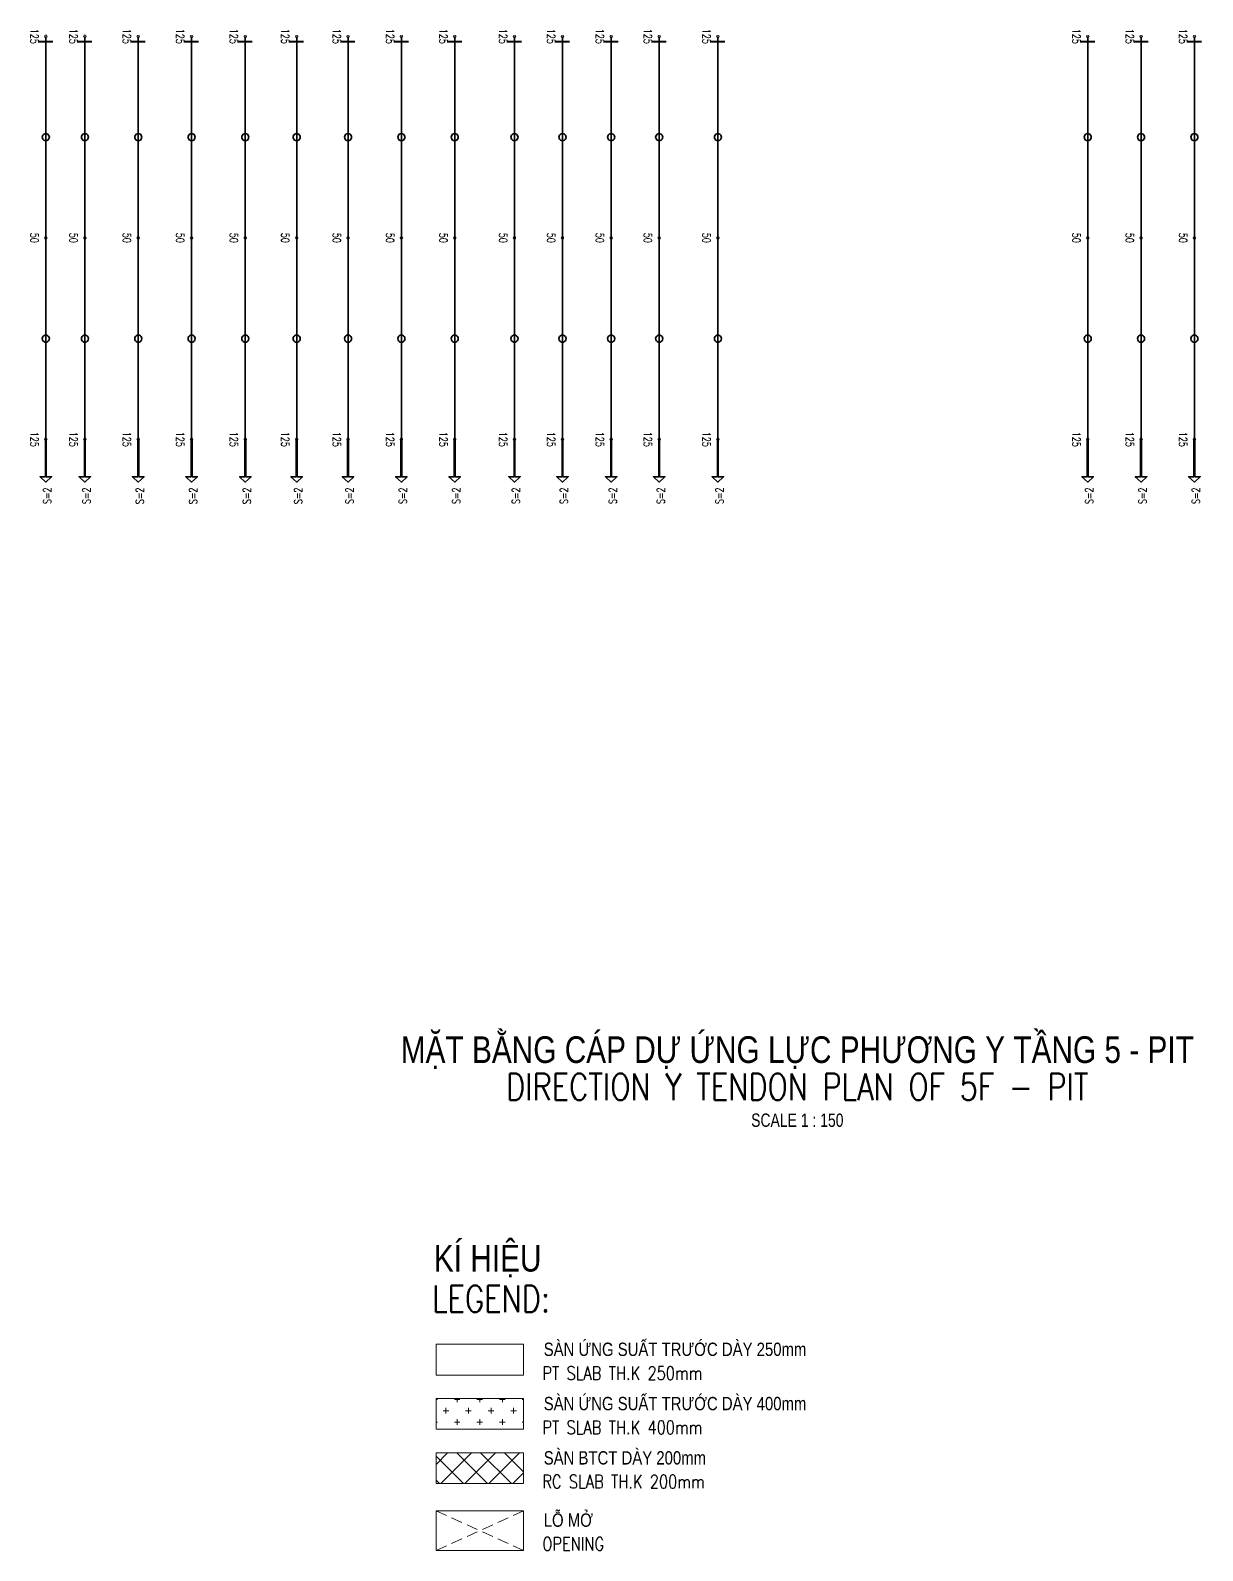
# Model space of a CAD drawing. Header units: millimetres. Extents: x 118516 to 587762, y -24154 to 43200.
# Drawn here: x 520268 to 553230, y -22973 to 19769 of the extents above; entities that cross this region are included whole.
import ezdxf
from ezdxf.enums import TextEntityAlignment as Align

# ---------------------------------------------------------------- set-up
doc = ezdxf.new("R2010")
doc.units = ezdxf.units.MM
doc.linetypes.add('DASHED2', pattern=[9.525, 6.35, -3.175])
doc.layers.add('Current_plane_Column', color=7, linetype='Continuous', true_color=0x4b00ff)
for name, color, linetype, lineweight in [('NDC_S-ANNO', 7, 'Continuous', 20), ('NDC_S-TENDON', 6, 'Continuous', 35), ('NDC_S_ANNO', 7, 'Continuous', 20), ('NDC_S_ENG TEXT', 2, 'Continuous', 20), ('NDC_S_ENG TITLE', 3, 'Continuous', 20), ('NDC_S_HATCH MATERIAL', 8, 'Continuous', 13), ('NDC_S_OPENING', 9, 'DASHED2', 13), ('NDC_S_SLAB', 2, 'Continuous', 20), ('NDC_S_TEXT SYMBOL', 7, 'Continuous', 20), ('NDC_S_VN TEXT', 7, 'Continuous', 20), ('NDC_S_VN TITLE', 6, 'Continuous', 35)]:
    doc.layers.add(name, color=color, linetype=linetype, lineweight=lineweight)
doc.styles.add('$0$NDC_EN TXT', font='romans.shx', dxfattribs={"width": 0.8})
doc.styles.add('NDC_ANNO', font='', dxfattribs={"width": 0.8})
doc.styles.add('NDC_EN TXT', font='romans.shx', dxfattribs={"width": 0.8})
doc.styles.add('NDC_VIE TXT', font='arial.ttf', dxfattribs={"width": 0.8})
doc.styles.get('NDC_ANNO').set_extended_font_data('Dotum')

# ---------------------------------------------------------------- blocks, each defined once
blk = doc.blocks.new('Drawing name_symbol')
at = {"layer": 'NDC_S_ENG TITLE', "style": 'NDC_EN TXT', "width": 0.8}
blk.add_attdef('SECTDET1', text='', height=5, dxfattribs=at).set_placement((0, 1.01), align=Align.CENTER)
at = {"layer": 'NDC_S_TEXT SYMBOL', "lineweight": 25, "style": 'NDC_ANNO', "width": 0.8}
blk.add_attdef('SSCALE', text='', height=2.5, dxfattribs=at).set_placement((0, -4), align=Align.CENTER)
at = {"layer": 'NDC_S_VN TITLE', "style": 'NDC_VIE TXT', "width": 0.8}
blk.add_attdef('SECTDET2', text='', height=5, dxfattribs=at).set_placement((0, 7.97), align=Align.CENTER)
blk = doc.blocks.new('TDY')
at = {"layer": 'NDC_S-TENDON', "linetype": 'Continuous'}
for points, elevation in [([(12150, 9950, 60, 60, 0), (11750, 9950, 60, 60, 0)], 57), ([(13250, 9950, 60, 60, 0), (12850, 9950, 60, 60, 0)], 2875), ([(14750, 9950, 60, 60, 0), (14350, 9950, 60, 60, 0)], 2875), ([(16250, 9950, 60, 60, 0), (15850, 9950, 60, 60, 0)], 2935), ([(17760, 9950, 60, 60, 0), (17360, 9950, 60, 60, 0)], 2875), ([(19205, 9950, 60, 60, 0), (18805, 9950, 60, 60, 0)], 2875), ([(20650, 9950, 60, 60, 0), (20250, 9950, 60, 60, 0)], 2875), ([(22150, 9950, 60, 60, 0), (21750, 9950, 60, 60, 0)], 2922), ([(23650, 9950, 60, 60, 0), (23250, 9950, 60, 60, 0)], 2934), ([(25330, 9950, 60, 60, 0), (24930, 9950, 60, 60, 0)], 2875), ([(26680, 9950, 60, 60, 0), (26280, 9950, 60, 60, 0)], 2875), ([(28050, 9950, 60, 60, 0), (27650, 9950, 60, 60, 0)], 2875), ([(29400, 9950, 60, 60, 0), (29000, 9950, 60, 60, 0)], 2875), ([(31050, 9950, 60, 60, 0), (30650, 9950, 60, 60, 0)], 2875), ([(41450, 9950, 60, 60, 0), (41050, 9950, 60, 60, 0)], 2875), ([(42950, 9950, 60, 60, 0), (42550, 9950, 60, 60, 0)], 2922), ([(44450, 9950, 60, 60, 0), (44050, 9950, 60, 60, 0)], 2934)]:
    blk.add_lwpolyline(points, format="xyseb", dxfattribs=dict(at, elevation=elevation))
for points, elevation in [([(11990, 10100, 20, 20, 0), (11970, 10135, 20, 20, 0), (11930, 10135, 20, 20, 0), (11910, 10100, 20, 20, 0), (11930, 10065, 20, 20, 0), (11970, 10065, 20, 20, 0)], 57), ([(11990, 10100, 20, 20, 0), (11970, 10135, 20, 20, 0), (11930, 10135, 20, 20, 0), (11910, 10100, 20, 20, 0), (11930, 10065, 20, 20, 0), (11970, 10065, 20, 20, 0)], 57), ([(13090, 10100, 20, 20, 0), (13070, 10135, 20, 20, 0), (13030, 10135, 20, 20, 0), (13010, 10100, 20, 20, 0), (13030, 10065, 20, 20, 0), (13070, 10065, 20, 20, 0)], 2875), ([(13090, 10100, 20, 20, 0), (13070, 10135, 20, 20, 0), (13030, 10135, 20, 20, 0), (13010, 10100, 20, 20, 0), (13030, 10065, 20, 20, 0), (13070, 10065, 20, 20, 0)], 2875), ([(14590, 10100, 20, 20, 0), (14570, 10134, 20, 20, 0), (14530, 10134, 20, 20, 0), (14510, 10100, 20, 20, 0), (14530, 10065, 20, 20, 0), (14570, 10065, 20, 20, 0)], 2875), ([(14590, 10100, 20, 20, 0), (14570, 10134, 20, 20, 0), (14530, 10134, 20, 20, 0), (14510, 10100, 20, 20, 0), (14530, 10065, 20, 20, 0), (14570, 10065, 20, 20, 0)], 2875), ([(16090, 10100, 20, 20, 0), (16070, 10134, 20, 20, 0), (16030, 10134, 20, 20, 0), (16010, 10100, 20, 20, 0), (16030, 10065, 20, 20, 0), (16070, 10065, 20, 20, 0)], 2935), ([(16090, 10100, 20, 20, 0), (16070, 10134, 20, 20, 0), (16030, 10134, 20, 20, 0), (16010, 10100, 20, 20, 0), (16030, 10065, 20, 20, 0), (16070, 10065, 20, 20, 0)], 2935), ([(17600, 10100, 20, 20, 0), (17580, 10134, 20, 20, 0), (17540, 10134, 20, 20, 0), (17520, 10100, 20, 20, 0), (17540, 10065, 20, 20, 0), (17580, 10065, 20, 20, 0)], 2875), ([(17600, 10100, 20, 20, 0), (17580, 10134, 20, 20, 0), (17540, 10134, 20, 20, 0), (17520, 10100, 20, 20, 0), (17540, 10065, 20, 20, 0), (17580, 10065, 20, 20, 0)], 2875), ([(19045, 10100, 20, 20, 0), (19025, 10134, 20, 20, 0), (18985, 10134, 20, 20, 0), (18965, 10100, 20, 20, 0), (18985, 10065, 20, 20, 0), (19025, 10065, 20, 20, 0)], 2875), ([(19045, 10100, 20, 20, 0), (19025, 10134, 20, 20, 0), (18985, 10134, 20, 20, 0), (18965, 10100, 20, 20, 0), (18985, 10065, 20, 20, 0), (19025, 10065, 20, 20, 0)], 2875), ([(20490, 10100, 20, 20, 0), (20470, 10134, 20, 20, 0), (20430, 10134, 20, 20, 0), (20410, 10100, 20, 20, 0), (20430, 10065, 20, 20, 0), (20470, 10065, 20, 20, 0)], 2875), ([(20490, 10100, 20, 20, 0), (20470, 10134, 20, 20, 0), (20430, 10134, 20, 20, 0), (20410, 10100, 20, 20, 0), (20430, 10065, 20, 20, 0), (20470, 10065, 20, 20, 0)], 2875), ([(21990, 10100, 20, 20, 0), (21970, 10134, 20, 20, 0), (21930, 10134, 20, 20, 0), (21910, 10100, 20, 20, 0), (21930, 10065, 20, 20, 0), (21970, 10065, 20, 20, 0)], 2922), ([(21990, 10100, 20, 20, 0), (21970, 10134, 20, 20, 0), (21930, 10134, 20, 20, 0), (21910, 10100, 20, 20, 0), (21930, 10065, 20, 20, 0), (21970, 10065, 20, 20, 0)], 2922), ([(23490, 10100, 20, 20, 0), (23470, 10134, 20, 20, 0), (23430, 10134, 20, 20, 0), (23410, 10100, 20, 20, 0), (23430, 10065, 20, 20, 0), (23470, 10065, 20, 20, 0)], 2934), ([(23490, 10100, 20, 20, 0), (23470, 10134, 20, 20, 0), (23430, 10134, 20, 20, 0), (23410, 10100, 20, 20, 0), (23430, 10065, 20, 20, 0), (23470, 10065, 20, 20, 0)], 2934), ([(25170, 10100, 20, 20, 0), (25150, 10134, 20, 20, 0), (25110, 10134, 20, 20, 0), (25090, 10100, 20, 20, 0), (25110, 10065, 20, 20, 0), (25150, 10065, 20, 20, 0)], 2875), ([(25170, 10100, 20, 20, 0), (25150, 10134, 20, 20, 0), (25110, 10134, 20, 20, 0), (25090, 10100, 20, 20, 0), (25110, 10065, 20, 20, 0), (25150, 10065, 20, 20, 0)], 2875), ([(26520, 10100, 20, 20, 0), (26500, 10134, 20, 20, 0), (26460, 10134, 20, 20, 0), (26440, 10100, 20, 20, 0), (26460, 10065, 20, 20, 0), (26500, 10065, 20, 20, 0)], 2875), ([(26520, 10100, 20, 20, 0), (26500, 10134, 20, 20, 0), (26460, 10134, 20, 20, 0), (26440, 10100, 20, 20, 0), (26460, 10065, 20, 20, 0), (26500, 10065, 20, 20, 0)], 2875), ([(27890, 10100, 20, 20, 0), (27870, 10134, 20, 20, 0), (27830, 10134, 20, 20, 0), (27810, 10100, 20, 20, 0), (27830, 10065, 20, 20, 0), (27870, 10065, 20, 20, 0)], 2875), ([(27890, 10100, 20, 20, 0), (27870, 10134, 20, 20, 0), (27830, 10134, 20, 20, 0), (27810, 10100, 20, 20, 0), (27830, 10065, 20, 20, 0), (27870, 10065, 20, 20, 0)], 2875), ([(29240, 10100, 20, 20, 0), (29220, 10134, 20, 20, 0), (29180, 10134, 20, 20, 0), (29160, 10100, 20, 20, 0), (29180, 10065, 20, 20, 0), (29220, 10065, 20, 20, 0)], 2875), ([(29240, 10100, 20, 20, 0), (29220, 10134, 20, 20, 0), (29180, 10134, 20, 20, 0), (29160, 10100, 20, 20, 0), (29180, 10065, 20, 20, 0), (29220, 10065, 20, 20, 0)], 2875), ([(30890, 10100, 20, 20, 0), (30870, 10134, 20, 20, 0), (30830, 10134, 20, 20, 0), (30810, 10100, 20, 20, 0), (30830, 10065, 20, 20, 0), (30870, 10065, 20, 20, 0)], 2875), ([(30890, 10100, 20, 20, 0), (30870, 10134, 20, 20, 0), (30830, 10134, 20, 20, 0), (30810, 10100, 20, 20, 0), (30830, 10065, 20, 20, 0), (30870, 10065, 20, 20, 0)], 2875), ([(41290, 10100, 20, 20, 0), (41270, 10134, 20, 20, 0), (41230, 10134, 20, 20, 0), (41210, 10100, 20, 20, 0), (41230, 10065, 20, 20, 0), (41270, 10065, 20, 20, 0)], 2875), ([(41290, 10100, 20, 20, 0), (41270, 10134, 20, 20, 0), (41230, 10134, 20, 20, 0), (41210, 10100, 20, 20, 0), (41230, 10065, 20, 20, 0), (41270, 10065, 20, 20, 0)], 2875), ([(42790, 10100, 20, 20, 0), (42770, 10134, 20, 20, 0), (42730, 10134, 20, 20, 0), (42710, 10100, 20, 20, 0), (42730, 10065, 20, 20, 0), (42770, 10065, 20, 20, 0)], 2922), ([(42790, 10100, 20, 20, 0), (42770, 10134, 20, 20, 0), (42730, 10134, 20, 20, 0), (42710, 10100, 20, 20, 0), (42730, 10065, 20, 20, 0), (42770, 10065, 20, 20, 0)], 2922), ([(44290, 10100, 20, 20, 0), (44270, 10134, 20, 20, 0), (44230, 10134, 20, 20, 0), (44210, 10100, 20, 20, 0), (44230, 10065, 20, 20, 0), (44270, 10065, 20, 20, 0)], 2934), ([(44290, 10100, 20, 20, 0), (44270, 10134, 20, 20, 0), (44230, 10134, 20, 20, 0), (44210, 10100, 20, 20, 0), (44230, 10065, 20, 20, 0), (44270, 10065, 20, 20, 0)], 2934), ([(11990, 4435, 20, 20, 0), (11970, 4470, 20, 20, 0), (11930, 4470, 20, 20, 0), (11910, 4435, 20, 20, 0), (11930, 4400, 20, 20, 0), (11970, 4400, 20, 20, 0)], -18), ([(11990, 4435, 20, 20, 0), (11970, 4470, 20, 20, 0), (11930, 4470, 20, 20, 0), (11910, 4435, 20, 20, 0), (11930, 4400, 20, 20, 0), (11970, 4400, 20, 20, 0)], -18), ([(13090, 4435, 20, 20, 0), (13070, 4470, 20, 20, 0), (13030, 4470, 20, 20, 0), (13010, 4435, 20, 20, 0), (13030, 4400, 20, 20, 0), (13070, 4400, 20, 20, 0)], 2800), ([(13090, 4435, 20, 20, 0), (13070, 4470, 20, 20, 0), (13030, 4470, 20, 20, 0), (13010, 4435, 20, 20, 0), (13030, 4400, 20, 20, 0), (13070, 4400, 20, 20, 0)], 2800), ([(14590, 4435, 20, 20, 0), (14570, 4469, 20, 20, 0), (14530, 4469, 20, 20, 0), (14510, 4435, 20, 20, 0), (14530, 4400, 20, 20, 0), (14570, 4400, 20, 20, 0)], 2800), ([(14590, 4435, 20, 20, 0), (14570, 4469, 20, 20, 0), (14530, 4469, 20, 20, 0), (14510, 4435, 20, 20, 0), (14530, 4400, 20, 20, 0), (14570, 4400, 20, 20, 0)], 2800), ([(16090, 4435, 20, 20, 0), (16070, 4469, 20, 20, 0), (16030, 4469, 20, 20, 0), (16010, 4435, 20, 20, 0), (16030, 4400, 20, 20, 0), (16070, 4400, 20, 20, 0)], 2860), ([(16090, 4435, 20, 20, 0), (16070, 4469, 20, 20, 0), (16030, 4469, 20, 20, 0), (16010, 4435, 20, 20, 0), (16030, 4400, 20, 20, 0), (16070, 4400, 20, 20, 0)], 2860), ([(17600, 4435, 20, 20, 0), (17580, 4469, 20, 20, 0), (17540, 4469, 20, 20, 0), (17520, 4435, 20, 20, 0), (17540, 4400, 20, 20, 0), (17580, 4400, 20, 20, 0)], 2800), ([(17600, 4435, 20, 20, 0), (17580, 4469, 20, 20, 0), (17540, 4469, 20, 20, 0), (17520, 4435, 20, 20, 0), (17540, 4400, 20, 20, 0), (17580, 4400, 20, 20, 0)], 2800), ([(19045, 4435, 20, 20, 0), (19025, 4469, 20, 20, 0), (18985, 4469, 20, 20, 0), (18965, 4435, 20, 20, 0), (18985, 4400, 20, 20, 0), (19025, 4400, 20, 20, 0)], 2800), ([(19045, 4435, 20, 20, 0), (19025, 4469, 20, 20, 0), (18985, 4469, 20, 20, 0), (18965, 4435, 20, 20, 0), (18985, 4400, 20, 20, 0), (19025, 4400, 20, 20, 0)], 2800), ([(20490, 4435, 20, 20, 0), (20470, 4469, 20, 20, 0), (20430, 4469, 20, 20, 0), (20410, 4435, 20, 20, 0), (20430, 4400, 20, 20, 0), (20470, 4400, 20, 20, 0)], 2800), ([(20490, 4435, 20, 20, 0), (20470, 4469, 20, 20, 0), (20430, 4469, 20, 20, 0), (20410, 4435, 20, 20, 0), (20430, 4400, 20, 20, 0), (20470, 4400, 20, 20, 0)], 2800), ([(21990, 4435, 20, 20, 0), (21970, 4469, 20, 20, 0), (21930, 4469, 20, 20, 0), (21910, 4435, 20, 20, 0), (21930, 4400, 20, 20, 0), (21970, 4400, 20, 20, 0)], 2847), ([(21990, 4435, 20, 20, 0), (21970, 4469, 20, 20, 0), (21930, 4469, 20, 20, 0), (21910, 4435, 20, 20, 0), (21930, 4400, 20, 20, 0), (21970, 4400, 20, 20, 0)], 2847), ([(23490, 4435, 20, 20, 0), (23470, 4469, 20, 20, 0), (23430, 4469, 20, 20, 0), (23410, 4435, 20, 20, 0), (23430, 4400, 20, 20, 0), (23470, 4400, 20, 20, 0)], 2859), ([(23490, 4435, 20, 20, 0), (23470, 4469, 20, 20, 0), (23430, 4469, 20, 20, 0), (23410, 4435, 20, 20, 0), (23430, 4400, 20, 20, 0), (23470, 4400, 20, 20, 0)], 2859), ([(25170, 4435, 20, 20, 0), (25150, 4469, 20, 20, 0), (25110, 4469, 20, 20, 0), (25090, 4435, 20, 20, 0), (25110, 4400, 20, 20, 0), (25150, 4400, 20, 20, 0)], 2800), ([(25170, 4435, 20, 20, 0), (25150, 4469, 20, 20, 0), (25110, 4469, 20, 20, 0), (25090, 4435, 20, 20, 0), (25110, 4400, 20, 20, 0), (25150, 4400, 20, 20, 0)], 2800), ([(26520, 4435, 20, 20, 0), (26500, 4469, 20, 20, 0), (26460, 4469, 20, 20, 0), (26440, 4435, 20, 20, 0), (26460, 4400, 20, 20, 0), (26500, 4400, 20, 20, 0)], 2800), ([(26520, 4435, 20, 20, 0), (26500, 4469, 20, 20, 0), (26460, 4469, 20, 20, 0), (26440, 4435, 20, 20, 0), (26460, 4400, 20, 20, 0), (26500, 4400, 20, 20, 0)], 2800), ([(27890, 4435, 20, 20, 0), (27870, 4469, 20, 20, 0), (27830, 4469, 20, 20, 0), (27810, 4435, 20, 20, 0), (27830, 4400, 20, 20, 0), (27870, 4400, 20, 20, 0)], 2800), ([(27890, 4435, 20, 20, 0), (27870, 4469, 20, 20, 0), (27830, 4469, 20, 20, 0), (27810, 4435, 20, 20, 0), (27830, 4400, 20, 20, 0), (27870, 4400, 20, 20, 0)], 2800), ([(29240, 4435, 20, 20, 0), (29220, 4469, 20, 20, 0), (29180, 4469, 20, 20, 0), (29160, 4435, 20, 20, 0), (29180, 4400, 20, 20, 0), (29220, 4400, 20, 20, 0)], 2800), ([(29240, 4435, 20, 20, 0), (29220, 4469, 20, 20, 0), (29180, 4469, 20, 20, 0), (29160, 4435, 20, 20, 0), (29180, 4400, 20, 20, 0), (29220, 4400, 20, 20, 0)], 2800), ([(30890, 4435, 20, 20, 0), (30870, 4469, 20, 20, 0), (30830, 4469, 20, 20, 0), (30810, 4435, 20, 20, 0), (30830, 4400, 20, 20, 0), (30870, 4400, 20, 20, 0)], 2800), ([(30890, 4435, 20, 20, 0), (30870, 4469, 20, 20, 0), (30830, 4469, 20, 20, 0), (30810, 4435, 20, 20, 0), (30830, 4400, 20, 20, 0), (30870, 4400, 20, 20, 0)], 2800), ([(41290, 4435, 20, 20, 0), (41270, 4469, 20, 20, 0), (41230, 4469, 20, 20, 0), (41210, 4435, 20, 20, 0), (41230, 4400, 20, 20, 0), (41270, 4400, 20, 20, 0)], 2800), ([(41290, 4435, 20, 20, 0), (41270, 4469, 20, 20, 0), (41230, 4469, 20, 20, 0), (41210, 4435, 20, 20, 0), (41230, 4400, 20, 20, 0), (41270, 4400, 20, 20, 0)], 2800), ([(42790, 4435, 20, 20, 0), (42770, 4469, 20, 20, 0), (42730, 4469, 20, 20, 0), (42710, 4435, 20, 20, 0), (42730, 4400, 20, 20, 0), (42770, 4400, 20, 20, 0)], 2847), ([(42790, 4435, 20, 20, 0), (42770, 4469, 20, 20, 0), (42730, 4469, 20, 20, 0), (42710, 4435, 20, 20, 0), (42730, 4400, 20, 20, 0), (42770, 4400, 20, 20, 0)], 2847), ([(44290, 4435, 20, 20, 0), (44270, 4469, 20, 20, 0), (44230, 4469, 20, 20, 0), (44210, 4435, 20, 20, 0), (44230, 4400, 20, 20, 0), (44270, 4400, 20, 20, 0)], 2859), ([(44290, 4435, 20, 20, 0), (44270, 4469, 20, 20, 0), (44230, 4469, 20, 20, 0), (44210, 4435, 20, 20, 0), (44230, 4400, 20, 20, 0), (44270, 4400, 20, 20, 0)], 2859), ([(11990, -1230, 20, 20, 0), (11970, -1195, 20, 20, 0), (11930, -1195, 20, 20, 0), (11910, -1230, 20, 20, 0), (11930, -1265, 20, 20, 0), (11970, -1265, 20, 20, 0)], 57), ([(11990, -1230, 20, 20, 0), (11970, -1195, 20, 20, 0), (11930, -1195, 20, 20, 0), (11910, -1230, 20, 20, 0), (11930, -1265, 20, 20, 0), (11970, -1265, 20, 20, 0)], 57), ([(13090, -1230, 20, 20, 0), (13070, -1195, 20, 20, 0), (13030, -1195, 20, 20, 0), (13010, -1230, 20, 20, 0), (13030, -1265, 20, 20, 0), (13070, -1265, 20, 20, 0)], 2875), ([(13090, -1230, 20, 20, 0), (13070, -1195, 20, 20, 0), (13030, -1195, 20, 20, 0), (13010, -1230, 20, 20, 0), (13030, -1265, 20, 20, 0), (13070, -1265, 20, 20, 0)], 2875), ([(14590, -1230, 20, 20, 0), (14570, -1196, 20, 20, 0), (14530, -1196, 20, 20, 0), (14510, -1230, 20, 20, 0), (14530, -1265, 20, 20, 0), (14570, -1265, 20, 20, 0)], 2875), ([(14590, -1230, 20, 20, 0), (14570, -1196, 20, 20, 0), (14530, -1196, 20, 20, 0), (14510, -1230, 20, 20, 0), (14530, -1265, 20, 20, 0), (14570, -1265, 20, 20, 0)], 2875), ([(16090, -1230, 20, 20, 0), (16070, -1196, 20, 20, 0), (16030, -1196, 20, 20, 0), (16010, -1230, 20, 20, 0), (16030, -1265, 20, 20, 0), (16070, -1265, 20, 20, 0)], 2935), ([(16090, -1230, 20, 20, 0), (16070, -1196, 20, 20, 0), (16030, -1196, 20, 20, 0), (16010, -1230, 20, 20, 0), (16030, -1265, 20, 20, 0), (16070, -1265, 20, 20, 0)], 2935), ([(17600, -1230, 20, 20, 0), (17580, -1196, 20, 20, 0), (17540, -1196, 20, 20, 0), (17520, -1230, 20, 20, 0), (17540, -1265, 20, 20, 0), (17580, -1265, 20, 20, 0)], 2875), ([(17600, -1230, 20, 20, 0), (17580, -1196, 20, 20, 0), (17540, -1196, 20, 20, 0), (17520, -1230, 20, 20, 0), (17540, -1265, 20, 20, 0), (17580, -1265, 20, 20, 0)], 2875), ([(19045, -1230, 20, 20, 0), (19025, -1196, 20, 20, 0), (18985, -1196, 20, 20, 0), (18965, -1230, 20, 20, 0), (18985, -1265, 20, 20, 0), (19025, -1265, 20, 20, 0)], 2875), ([(19045, -1230, 20, 20, 0), (19025, -1196, 20, 20, 0), (18985, -1196, 20, 20, 0), (18965, -1230, 20, 20, 0), (18985, -1265, 20, 20, 0), (19025, -1265, 20, 20, 0)], 2875), ([(20490, -1230, 20, 20, 0), (20470, -1195, 20, 20, 0), (20430, -1195, 20, 20, 0), (20410, -1230, 20, 20, 0), (20430, -1265, 20, 20, 0), (20470, -1265, 20, 20, 0)], 2875), ([(20490, -1230, 20, 20, 0), (20470, -1195, 20, 20, 0), (20430, -1195, 20, 20, 0), (20410, -1230, 20, 20, 0), (20430, -1265, 20, 20, 0), (20470, -1265, 20, 20, 0)], 2875), ([(21990, -1230, 20, 20, 0), (21970, -1195, 20, 20, 0), (21930, -1195, 20, 20, 0), (21910, -1230, 20, 20, 0), (21930, -1265, 20, 20, 0), (21970, -1265, 20, 20, 0)], 2922), ([(21990, -1230, 20, 20, 0), (21970, -1195, 20, 20, 0), (21930, -1195, 20, 20, 0), (21910, -1230, 20, 20, 0), (21930, -1265, 20, 20, 0), (21970, -1265, 20, 20, 0)], 2922), ([(23490, -1230, 20, 20, 0), (23470, -1195, 20, 20, 0), (23430, -1195, 20, 20, 0), (23410, -1230, 20, 20, 0), (23430, -1265, 20, 20, 0), (23470, -1265, 20, 20, 0)], 2934), ([(23490, -1230, 20, 20, 0), (23470, -1195, 20, 20, 0), (23430, -1195, 20, 20, 0), (23410, -1230, 20, 20, 0), (23430, -1265, 20, 20, 0), (23470, -1265, 20, 20, 0)], 2934), ([(25170, -1230, 20, 20, 0), (25150, -1195, 20, 20, 0), (25110, -1195, 20, 20, 0), (25090, -1230, 20, 20, 0), (25110, -1265, 20, 20, 0), (25150, -1265, 20, 20, 0)], 2875), ([(25170, -1230, 20, 20, 0), (25150, -1195, 20, 20, 0), (25110, -1195, 20, 20, 0), (25090, -1230, 20, 20, 0), (25110, -1265, 20, 20, 0), (25150, -1265, 20, 20, 0)], 2875), ([(26520, -1230, 20, 20, 0), (26500, -1195, 20, 20, 0), (26460, -1195, 20, 20, 0), (26440, -1230, 20, 20, 0), (26460, -1265, 20, 20, 0), (26500, -1265, 20, 20, 0)], 2875), ([(26520, -1230, 20, 20, 0), (26500, -1195, 20, 20, 0), (26460, -1195, 20, 20, 0), (26440, -1230, 20, 20, 0), (26460, -1265, 20, 20, 0), (26500, -1265, 20, 20, 0)], 2875), ([(27890, -1230, 20, 20, 0), (27870, -1195, 20, 20, 0), (27830, -1195, 20, 20, 0), (27810, -1230, 20, 20, 0), (27830, -1265, 20, 20, 0), (27870, -1265, 20, 20, 0)], 2875), ([(27890, -1230, 20, 20, 0), (27870, -1195, 20, 20, 0), (27830, -1195, 20, 20, 0), (27810, -1230, 20, 20, 0), (27830, -1265, 20, 20, 0), (27870, -1265, 20, 20, 0)], 2875), ([(29240, -1230, 20, 20, 0), (29220, -1195, 20, 20, 0), (29180, -1195, 20, 20, 0), (29160, -1230, 20, 20, 0), (29180, -1265, 20, 20, 0), (29220, -1265, 20, 20, 0)], 2875), ([(29240, -1230, 20, 20, 0), (29220, -1195, 20, 20, 0), (29180, -1195, 20, 20, 0), (29160, -1230, 20, 20, 0), (29180, -1265, 20, 20, 0), (29220, -1265, 20, 20, 0)], 2875), ([(30890, -1230, 20, 20, 0), (30870, -1195, 20, 20, 0), (30830, -1195, 20, 20, 0), (30810, -1230, 20, 20, 0), (30830, -1265, 20, 20, 0), (30870, -1265, 20, 20, 0)], 2875), ([(30890, -1230, 20, 20, 0), (30870, -1195, 20, 20, 0), (30830, -1195, 20, 20, 0), (30810, -1230, 20, 20, 0), (30830, -1265, 20, 20, 0), (30870, -1265, 20, 20, 0)], 2875), ([(41290, -1230, 20, 20, 0), (41270, -1195, 20, 20, 0), (41230, -1195, 20, 20, 0), (41210, -1230, 20, 20, 0), (41230, -1265, 20, 20, 0), (41270, -1265, 20, 20, 0)], 2875), ([(41290, -1230, 20, 20, 0), (41270, -1195, 20, 20, 0), (41230, -1195, 20, 20, 0), (41210, -1230, 20, 20, 0), (41230, -1265, 20, 20, 0), (41270, -1265, 20, 20, 0)], 2875), ([(42790, -1230, 20, 20, 0), (42770, -1195, 20, 20, 0), (42730, -1195, 20, 20, 0), (42710, -1230, 20, 20, 0), (42730, -1265, 20, 20, 0), (42770, -1265, 20, 20, 0)], 2922), ([(42790, -1230, 20, 20, 0), (42770, -1195, 20, 20, 0), (42730, -1195, 20, 20, 0), (42710, -1230, 20, 20, 0), (42730, -1265, 20, 20, 0), (42770, -1265, 20, 20, 0)], 2922), ([(44290, -1230, 20, 20, 0), (44270, -1195, 20, 20, 0), (44230, -1195, 20, 20, 0), (44210, -1230, 20, 20, 0), (44230, -1265, 20, 20, 0), (44270, -1265, 20, 20, 0)], 2934), ([(44290, -1230, 20, 20, 0), (44270, -1195, 20, 20, 0), (44230, -1195, 20, 20, 0), (44210, -1230, 20, 20, 0), (44230, -1265, 20, 20, 0), (44270, -1265, 20, 20, 0)], 2934)]:
    blk.add_lwpolyline(points, format="xyseb", close=True, dxfattribs=dict(at, elevation=elevation))
for points, elevation in [([(11950, 7167), (11981, 7172), (12009, 7187), (12031, 7209), (12045, 7237), (12050, 7267), (12045, 7298), (12031, 7326), (12009, 7348), (11981, 7363), (11950, 7367), (11919, 7363), (11891, 7348), (11869, 7326), (11855, 7298), (11850, 7267), (11855, 7237), (11869, 7209), (11891, 7187), (11919, 7172), (11950, 7167)], 14), ([(13050, 7167), (13081, 7172), (13109, 7187), (13131, 7209), (13145, 7237), (13150, 7267), (13145, 7298), (13131, 7326), (13109, 7348), (13081, 7363), (13050, 7367), (13019, 7363), (12991, 7348), (12969, 7326), (12955, 7298), (12950, 7267), (12955, 7237), (12969, 7209), (12991, 7187), (13019, 7172), (13050, 7167)], 2832), ([(14550, 7167), (14581, 7172), (14609, 7186), (14631, 7208), (14645, 7236), (14650, 7267), (14645, 7298), (14631, 7326), (14609, 7348), (14581, 7362), (14550, 7367), (14519, 7362), (14491, 7348), (14469, 7326), (14455, 7298), (14450, 7267), (14455, 7236), (14469, 7208), (14491, 7186), (14519, 7172), (14550, 7167)], 2832), ([(16050, 7167), (16081, 7172), (16109, 7186), (16131, 7208), (16145, 7236), (16150, 7267), (16145, 7298), (16131, 7326), (16109, 7348), (16081, 7362), (16050, 7367), (16019, 7362), (15991, 7348), (15969, 7326), (15955, 7298), (15950, 7267), (15955, 7236), (15969, 7208), (15991, 7186), (16019, 7172), (16050, 7167)], 2892), ([(17560, 7167), (17591, 7172), (17619, 7186), (17641, 7208), (17655, 7236), (17660, 7267), (17655, 7298), (17641, 7326), (17619, 7348), (17591, 7362), (17560, 7367), (17529, 7362), (17501, 7348), (17479, 7326), (17465, 7298), (17460, 7267), (17465, 7236), (17479, 7208), (17501, 7186), (17529, 7172), (17560, 7167)], 2832), ([(19005, 7167), (19036, 7172), (19064, 7186), (19086, 7208), (19100, 7236), (19105, 7267), (19100, 7298), (19086, 7326), (19064, 7348), (19036, 7362), (19005, 7367), (18974, 7362), (18946, 7348), (18924, 7326), (18910, 7298), (18905, 7267), (18910, 7236), (18924, 7208), (18946, 7186), (18974, 7172), (19005, 7167)], 2832), ([(20450, 7167), (20481, 7172), (20509, 7186), (20531, 7208), (20545, 7236), (20550, 7267), (20545, 7298), (20531, 7326), (20509, 7348), (20481, 7362), (20450, 7367), (20419, 7362), (20391, 7348), (20369, 7326), (20355, 7298), (20350, 7267), (20355, 7236), (20369, 7208), (20391, 7186), (20419, 7172), (20450, 7167)], 2832), ([(21950, 7167), (21981, 7172), (22009, 7186), (22031, 7208), (22045, 7236), (22050, 7267), (22045, 7298), (22031, 7326), (22009, 7348), (21981, 7362), (21950, 7367), (21919, 7362), (21891, 7348), (21869, 7326), (21855, 7298), (21850, 7267), (21855, 7236), (21869, 7208), (21891, 7186), (21919, 7172), (21950, 7167)], 2879), ([(23450, 7167), (23481, 7172), (23509, 7186), (23531, 7208), (23545, 7236), (23550, 7267), (23545, 7298), (23531, 7326), (23509, 7348), (23481, 7362), (23450, 7367), (23419, 7362), (23391, 7348), (23369, 7326), (23355, 7298), (23350, 7267), (23355, 7236), (23369, 7208), (23391, 7186), (23419, 7172), (23450, 7167)], 2891), ([(25130, 7167), (25160, 7172), (25188, 7186), (25210, 7208), (25225, 7236), (25230, 7267), (25225, 7298), (25210, 7326), (25188, 7348), (25160, 7362), (25130, 7367), (25099, 7362), (25071, 7348), (25049, 7326), (25034, 7298), (25030, 7267), (25034, 7236), (25049, 7208), (25071, 7186), (25099, 7172), (25130, 7167)], 2832), ([(26480, 7167), (26510, 7172), (26538, 7186), (26560, 7208), (26575, 7236), (26580, 7267), (26575, 7298), (26560, 7326), (26538, 7348), (26510, 7362), (26480, 7367), (26449, 7362), (26421, 7348), (26399, 7326), (26384, 7298), (26380, 7267), (26384, 7236), (26399, 7208), (26421, 7186), (26449, 7172), (26480, 7167)], 2832), ([(27850, 7167), (27881, 7172), (27909, 7186), (27931, 7208), (27945, 7236), (27950, 7267), (27945, 7298), (27931, 7326), (27909, 7348), (27881, 7362), (27850, 7367), (27819, 7362), (27791, 7348), (27769, 7326), (27755, 7298), (27750, 7267), (27755, 7236), (27769, 7208), (27791, 7186), (27819, 7172), (27850, 7167)], 2832), ([(29200, 7167), (29231, 7172), (29259, 7186), (29281, 7208), (29295, 7236), (29300, 7267), (29295, 7298), (29281, 7326), (29259, 7348), (29231, 7362), (29200, 7367), (29169, 7362), (29141, 7348), (29119, 7326), (29105, 7298), (29100, 7267), (29105, 7236), (29119, 7208), (29141, 7186), (29169, 7172), (29200, 7167)], 2832), ([(30850, 7167), (30881, 7172), (30909, 7186), (30931, 7208), (30945, 7236), (30950, 7267), (30945, 7298), (30931, 7326), (30909, 7348), (30881, 7362), (30850, 7367), (30819, 7362), (30791, 7348), (30769, 7326), (30755, 7298), (30750, 7267), (30755, 7236), (30769, 7208), (30791, 7186), (30819, 7172), (30850, 7167)], 2832), ([(41250, 7167), (41281, 7172), (41309, 7186), (41331, 7208), (41345, 7236), (41350, 7267), (41345, 7298), (41331, 7326), (41309, 7348), (41281, 7362), (41250, 7367), (41219, 7362), (41191, 7348), (41169, 7326), (41155, 7298), (41150, 7267), (41155, 7236), (41169, 7208), (41191, 7186), (41219, 7172), (41250, 7167)], 2832), ([(42750, 7167), (42781, 7172), (42809, 7186), (42831, 7208), (42845, 7236), (42850, 7267), (42845, 7298), (42831, 7326), (42809, 7348), (42781, 7362), (42750, 7367), (42719, 7362), (42691, 7348), (42669, 7326), (42655, 7298), (42650, 7267), (42655, 7236), (42669, 7208), (42691, 7186), (42719, 7172), (42750, 7167)], 2879), ([(44250, 7167), (44281, 7172), (44309, 7186), (44331, 7208), (44345, 7236), (44350, 7267), (44345, 7298), (44331, 7326), (44309, 7348), (44281, 7362), (44250, 7367), (44219, 7362), (44191, 7348), (44169, 7326), (44155, 7298), (44150, 7267), (44155, 7236), (44169, 7208), (44191, 7186), (44219, 7172), (44250, 7167)], 2891), ([(11950, 1502), (11981, 1507), (12009, 1522), (12031, 1544), (12045, 1572), (12050, 1602), (12045, 1633), (12031, 1661), (12009, 1683), (11981, 1698), (11950, 1702), (11919, 1698), (11891, 1683), (11869, 1661), (11855, 1633), (11850, 1602), (11855, 1572), (11869, 1544), (11891, 1522), (11919, 1507), (11950, 1502)], 14), ([(13050, 1502), (13081, 1507), (13109, 1522), (13131, 1544), (13145, 1572), (13150, 1602), (13145, 1633), (13131, 1661), (13109, 1683), (13081, 1698), (13050, 1702), (13019, 1698), (12991, 1683), (12969, 1661), (12955, 1633), (12950, 1602), (12955, 1572), (12969, 1544), (12991, 1522), (13019, 1507), (13050, 1502)], 2832), ([(14550, 1502), (14581, 1507), (14609, 1521), (14631, 1543), (14645, 1571), (14650, 1602), (14645, 1633), (14631, 1661), (14609, 1683), (14581, 1697), (14550, 1702), (14519, 1697), (14491, 1683), (14469, 1661), (14455, 1633), (14450, 1602), (14455, 1571), (14469, 1543), (14491, 1521), (14519, 1507), (14550, 1502)], 2832), ([(16050, 1502), (16081, 1507), (16109, 1521), (16131, 1543), (16145, 1571), (16150, 1602), (16145, 1633), (16131, 1661), (16109, 1683), (16081, 1697), (16050, 1702), (16019, 1697), (15991, 1683), (15969, 1661), (15955, 1633), (15950, 1602), (15955, 1571), (15969, 1543), (15991, 1521), (16019, 1507), (16050, 1502)], 2892), ([(17560, 1502), (17591, 1507), (17619, 1521), (17641, 1543), (17655, 1571), (17660, 1602), (17655, 1633), (17641, 1661), (17619, 1683), (17591, 1697), (17560, 1702), (17529, 1697), (17501, 1683), (17479, 1661), (17465, 1633), (17460, 1602), (17465, 1571), (17479, 1543), (17501, 1521), (17529, 1507), (17560, 1502)], 2832), ([(19005, 1502), (19036, 1507), (19064, 1521), (19086, 1543), (19100, 1571), (19105, 1602), (19100, 1633), (19086, 1661), (19064, 1683), (19036, 1697), (19005, 1702), (18974, 1697), (18946, 1683), (18924, 1661), (18910, 1633), (18905, 1602), (18910, 1571), (18924, 1543), (18946, 1521), (18974, 1507), (19005, 1502)], 2832), ([(20450, 1502), (20481, 1507), (20509, 1521), (20531, 1543), (20545, 1571), (20550, 1602), (20545, 1633), (20531, 1661), (20509, 1683), (20481, 1697), (20450, 1702), (20419, 1697), (20391, 1683), (20369, 1661), (20355, 1633), (20350, 1602), (20355, 1571), (20369, 1543), (20391, 1521), (20419, 1507), (20450, 1502)], 2832), ([(21950, 1502), (21981, 1507), (22009, 1521), (22031, 1543), (22045, 1571), (22050, 1602), (22045, 1633), (22031, 1661), (22009, 1683), (21981, 1697), (21950, 1702), (21919, 1697), (21891, 1683), (21869, 1661), (21855, 1633), (21850, 1602), (21855, 1571), (21869, 1543), (21891, 1521), (21919, 1507), (21950, 1502)], 2879), ([(23450, 1502), (23481, 1507), (23509, 1521), (23531, 1543), (23545, 1571), (23550, 1602), (23545, 1633), (23531, 1661), (23509, 1683), (23481, 1697), (23450, 1702), (23419, 1697), (23391, 1683), (23369, 1661), (23355, 1633), (23350, 1602), (23355, 1571), (23369, 1543), (23391, 1521), (23419, 1507), (23450, 1502)], 2891), ([(25130, 1502), (25160, 1507), (25188, 1521), (25210, 1543), (25225, 1571), (25230, 1602), (25225, 1633), (25210, 1661), (25188, 1683), (25160, 1697), (25130, 1702), (25099, 1697), (25071, 1683), (25049, 1661), (25034, 1633), (25030, 1602), (25034, 1571), (25049, 1543), (25071, 1521), (25099, 1507), (25130, 1502)], 2832), ([(26480, 1502), (26510, 1507), (26538, 1521), (26560, 1543), (26575, 1571), (26580, 1602), (26575, 1633), (26560, 1661), (26538, 1683), (26510, 1697), (26480, 1702), (26449, 1697), (26421, 1683), (26399, 1661), (26384, 1633), (26380, 1602), (26384, 1571), (26399, 1543), (26421, 1521), (26449, 1507), (26480, 1502)], 2832), ([(27850, 1502), (27881, 1507), (27909, 1521), (27931, 1543), (27945, 1571), (27950, 1602), (27945, 1633), (27931, 1661), (27909, 1683), (27881, 1697), (27850, 1702), (27819, 1697), (27791, 1683), (27769, 1661), (27755, 1633), (27750, 1602), (27755, 1571), (27769, 1543), (27791, 1521), (27819, 1507), (27850, 1502)], 2832), ([(29200, 1502), (29231, 1507), (29259, 1521), (29281, 1543), (29295, 1571), (29300, 1602), (29295, 1633), (29281, 1661), (29259, 1683), (29231, 1697), (29200, 1702), (29169, 1697), (29141, 1683), (29119, 1661), (29105, 1633), (29100, 1602), (29105, 1571), (29119, 1543), (29141, 1521), (29169, 1507), (29200, 1502)], 2832), ([(30850, 1502), (30881, 1507), (30909, 1521), (30931, 1543), (30945, 1571), (30950, 1602), (30945, 1633), (30931, 1661), (30909, 1683), (30881, 1697), (30850, 1702), (30819, 1697), (30791, 1683), (30769, 1661), (30755, 1633), (30750, 1602), (30755, 1571), (30769, 1543), (30791, 1521), (30819, 1507), (30850, 1502)], 2832), ([(41250, 1502), (41281, 1507), (41309, 1521), (41331, 1543), (41345, 1571), (41350, 1602), (41345, 1633), (41331, 1661), (41309, 1683), (41281, 1697), (41250, 1702), (41219, 1697), (41191, 1683), (41169, 1661), (41155, 1633), (41150, 1602), (41155, 1571), (41169, 1543), (41191, 1521), (41219, 1507), (41250, 1502)], 2832), ([(42750, 1502), (42781, 1507), (42809, 1521), (42831, 1543), (42845, 1571), (42850, 1602), (42845, 1633), (42831, 1661), (42809, 1683), (42781, 1697), (42750, 1702), (42719, 1697), (42691, 1683), (42669, 1661), (42655, 1633), (42650, 1602), (42655, 1571), (42669, 1543), (42691, 1521), (42719, 1507), (42750, 1502)], 2879), ([(44250, 1502), (44281, 1507), (44309, 1521), (44331, 1543), (44345, 1571), (44350, 1602), (44345, 1633), (44331, 1661), (44309, 1683), (44281, 1697), (44250, 1702), (44219, 1697), (44191, 1683), (44169, 1661), (44155, 1633), (44150, 1602), (44155, 1571), (44169, 1543), (44191, 1521), (44219, 1507), (44250, 1502)], 2891), ([(11938, -1230), (11938, -2280), (11788, -2280), (11950, -2430), (12112, -2280), (11962, -2280), (11962, -1230)], 57), ([(13038, -1230), (13038, -2280), (12888, -2280), (13050, -2430), (13212, -2280), (13062, -2280), (13062, -1230)], 2875), ([(14538, -1230), (14538, -2280), (14388, -2280), (14550, -2430), (14712, -2280), (14562, -2280), (14562, -1230)], 2875), ([(16038, -1230), (16038, -2280), (15888, -2280), (16050, -2430), (16212, -2280), (16062, -2280), (16062, -1230)], 2935), ([(17548, -1230), (17548, -2280), (17398, -2280), (17560, -2430), (17722, -2280), (17572, -2280), (17572, -1230)], 2875), ([(18993, -1230), (18993, -2280), (18843, -2280), (19005, -2430), (19167, -2280), (19017, -2280), (19017, -1230)], 2875), ([(20438, -1230), (20438, -2280), (20288, -2280), (20450, -2430), (20612, -2280), (20462, -2280), (20462, -1230)], 2875), ([(21938, -1230), (21938, -2280), (21788, -2280), (21950, -2430), (22112, -2280), (21962, -2280), (21962, -1230)], 2922), ([(23438, -1230), (23438, -2280), (23288, -2280), (23450, -2430), (23612, -2280), (23462, -2280), (23462, -1230)], 2934), ([(25118, -1230), (25118, -2280), (24968, -2280), (25130, -2430), (25292, -2280), (25142, -2280), (25142, -1230)], 2875), ([(26468, -1230), (26468, -2280), (26318, -2280), (26480, -2430), (26642, -2280), (26492, -2280), (26492, -1230)], 2875), ([(27838, -1230), (27838, -2280), (27688, -2280), (27850, -2430), (28012, -2280), (27862, -2280), (27862, -1230)], 2875), ([(29188, -1230), (29188, -2280), (29038, -2280), (29200, -2430), (29362, -2280), (29212, -2280), (29212, -1230)], 2875), ([(30838, -1230), (30838, -2280), (30688, -2280), (30850, -2430), (31012, -2280), (30862, -2280), (30862, -1230)], 2875), ([(41238, -1230), (41238, -2280), (41088, -2280), (41250, -2430), (41412, -2280), (41262, -2280), (41262, -1230)], 2875), ([(42738, -1230), (42738, -2280), (42588, -2280), (42750, -2430), (42912, -2280), (42762, -2280), (42762, -1230)], 2922), ([(44238, -1230), (44238, -2280), (44088, -2280), (44250, -2430), (44412, -2280), (44262, -2280), (44262, -1230)], 2934)]:
    blk.add_lwpolyline(points, close=True, dxfattribs=dict(at, elevation=elevation))
for points in [[(11950, -1230, -2818), (11950, 255, -2822), (11950, 281, 43), (11950, 1036, 27), (11950, 1886, 7), (11950, 2735, -7), (11950, 3585, -15), (11950, 4435, -18), (11950, 5285, -15), (11950, 6134, -7), (11950, 6984, 7), (11950, 7834, 27), (11950, 8589, 43), (11950, 9345, 53), (11950, 10100, 57)], [(13050, -1230, 0), (13050, 255, -3), (13050, 281, 2862), (13050, 1036, 2845), (13050, 1886, 2825), (13050, 2735, 2811), (13050, 3585, 2803), (13050, 4435, 2800), (13050, 5285, 2803), (13050, 6134, 2811), (13050, 6984, 2825), (13050, 7834, 2845), (13050, 8589, 2862), (13050, 9345, 2872), (13050, 10100, 2875)], [(14550, -1230, 0), (14550, 255, -3), (14550, 280, 2862), (14550, 1036, 2845), (14550, 1885, 2825), (14550, 2735, 2811), (14550, 3585, 2803), (14550, 4435, 2800), (14550, 5284, 2803), (14550, 6134, 2811), (14550, 6984, 2825), (14550, 7834, 2845), (14550, 8589, 2862), (14550, 9344, 2872), (14550, 10100, 2875)], [(16050, -1230, 60), (16050, 255, 56), (16050, 280, 2921), (16050, 1036, 2905), (16050, 1885, 2885), (16050, 2735, 2871), (16050, 3585, 2862), (16050, 4435, 2860), (16050, 5284, 2862), (16050, 6134, 2871), (16050, 6984, 2885), (16050, 7834, 2905), (16050, 8589, 2921), (16050, 9344, 2931), (16050, 10100, 2935)], [(17560, -1230, 0), (17560, 255, -3), (17560, 280, 2862), (17560, 1036, 2845), (17560, 1885, 2825), (17560, 2735, 2811), (17560, 3585, 2803), (17560, 4435, 2800), (17560, 5284, 2803), (17560, 6134, 2811), (17560, 6984, 2825), (17560, 7834, 2845), (17560, 8589, 2862), (17560, 9344, 2872), (17560, 10100, 2875)], [(19005, -1230, 0), (19005, 255, -3), (19005, 280, 2862), (19005, 1036, 2845), (19005, 1885, 2825), (19005, 2735, 2811), (19005, 3585, 2803), (19005, 4435, 2800), (19005, 5284, 2803), (19005, 6134, 2811), (19005, 6984, 2825), (19005, 7834, 2845), (19005, 8589, 2862), (19005, 9344, 2872), (19005, 10100, 2875)], [(20450, -1230, 0), (20450, 255, -3), (20450, 280, 2862), (20450, 1036, 2845), (20450, 1885, 2825), (20450, 2735, 2811), (20450, 3585, 2803), (20450, 4435, 2800), (20450, 5284, 2803), (20450, 6134, 2811), (20450, 6984, 2825), (20450, 7834, 2845), (20450, 8589, 2862), (20450, 9344, 2872), (20450, 10100, 2875)], [(21950, -1230, 0), (21950, 255, 44), (21950, 280, 2909), (21950, 1036, 2892), (21950, 1885, 2873), (21950, 2735, 2858), (21950, 3585, 2850), (21950, 4435, 2847), (21950, 5284, 2850), (21950, 6134, 2858), (21950, 6984, 2873), (21950, 7834, 2892), (21950, 8589, 2909), (21950, 9344, 2919), (21950, 10100, 2922)], [(23450, -1230, 12), (23450, 255, 56), (23450, 280, 2921), (23450, 1036, 2904), (23450, 1885, 2885), (23450, 2735, 2871), (23450, 3585, 2862), (23450, 4435, 2859), (23450, 5284, 2862), (23450, 6134, 2871), (23450, 6984, 2885), (23450, 7834, 2904), (23450, 8589, 2921), (23450, 9344, 2931), (23450, 10100, 2934)], [(25130, -1230, -47), (25130, 255, -3), (25130, 280, 2862), (25130, 1036, 2845), (25130, 1885, 2825), (25130, 2735, 2811), (25130, 3585, 2803), (25130, 4435, 2800), (25130, 5284, 2803), (25130, 6134, 2811), (25130, 6984, 2825), (25130, 7834, 2845), (25130, 8589, 2862), (25130, 9344, 2872), (25130, 10100, 2875)], [(26480, -1230, -47), (26480, 255, -3), (26480, 280, 2862), (26480, 1036, 2845), (26480, 1885, 2825), (26480, 2735, 2811), (26480, 3585, 2803), (26480, 4435, 2800), (26480, 5284, 2803), (26480, 6134, 2811), (26480, 6984, 2825), (26480, 7834, 2845), (26480, 8589, 2862), (26480, 9344, 2872), (26480, 10100, 2875)], [(27850, -1230, -47), (27850, 255, -3), (27850, 280, 2862), (27850, 1036, 2845), (27850, 1885, 2825), (27850, 2735, 2811), (27850, 3585, 2803), (27850, 4435, 2800), (27850, 5284, 2803), (27850, 6134, 2811), (27850, 6984, 2825), (27850, 7834, 2845), (27850, 8589, 2862), (27850, 9344, 2872), (27850, 10100, 2875)], [(29200, -1230, -47), (29200, 255, -3), (29200, 280, 2862), (29200, 1036, 2845), (29200, 1885, 2825), (29200, 2735, 2811), (29200, 3585, 2803), (29200, 4435, 2800), (29200, 5284, 2803), (29200, 6134, 2811), (29200, 6984, 2825), (29200, 7834, 2845), (29200, 8589, 2862), (29200, 9344, 2872), (29200, 10100, 2875)], [(30850, -1230, 0), (30850, 255, -3), (30850, 280, 2862), (30850, 1036, 2845), (30850, 1885, 2825), (30850, 2735, 2811), (30850, 3585, 2803), (30850, 4435, 2800), (30850, 5284, 2803), (30850, 6134, 2811), (30850, 6984, 2825), (30850, 7834, 2845), (30850, 8589, 2862), (30850, 9344, 2872), (30850, 10100, 2875)], [(41250, -1230, 0), (41250, 255, -3), (41250, 280, 2862), (41250, 1036, 2845), (41250, 1885, 2825), (41250, 2735, 2811), (41250, 3585, 2803), (41250, 4435, 2800), (41250, 5284, 2803), (41250, 6134, 2811), (41250, 6984, 2825), (41250, 7834, 2845), (41250, 8589, 2862), (41250, 9344, 2872), (41250, 10100, 2875)], [(42750, -1230, 0), (42750, 255, 44), (42750, 280, 2909), (42750, 1036, 2892), (42750, 1885, 2873), (42750, 2735, 2858), (42750, 3585, 2850), (42750, 4435, 2847), (42750, 5284, 2850), (42750, 6134, 2858), (42750, 6984, 2873), (42750, 7834, 2892), (42750, 8589, 2909), (42750, 9344, 2919), (42750, 10100, 2922)], [(44250, -1230, 12), (44250, 255, 56), (44250, 280, 2921), (44250, 1036, 2904), (44250, 1885, 2885), (44250, 2735, 2871), (44250, 3585, 2862), (44250, 4435, 2859), (44250, 5284, 2862), (44250, 6134, 2871), (44250, 6984, 2885), (44250, 7834, 2904), (44250, 8589, 2921), (44250, 9344, 2931), (44250, 10100, 2934)]]:
    blk.add_polyline3d(points, dxfattribs=at)
at = {"layer": 'NDC_S-ANNO', "linetype": 'Continuous', "char_height": 225, "attachment_point": 5, "line_spacing_factor": 0.75, "style": 'NDC_ANNO'}
for s, insert, rotation in [('\\FSTANDARD.shx;125', (11630, 10100, 57), 270), ('\\FSTANDARD.shx;125', (12730, 10100, 2875), 270), ('\\FSTANDARD.shx;125', (14230, 10100, 2875), 270), ('\\FSTANDARD.shx;125', (15730, 10100, 2935), 270), ('\\FSTANDARD.shx;125', (17240, 10100, 2875), 270), ('\\FSTANDARD.shx;125', (18685, 10100, 2875), 270), ('\\FSTANDARD.shx;125', (20130, 10100, 2875), 270), ('\\FSTANDARD.shx;125', (21630, 10100, 2922), 270), ('\\FSTANDARD.shx;125', (23130, 10100, 2934), 270), ('\\FSTANDARD.shx;125', (24810, 10100, 2875), 270), ('\\FSTANDARD.shx;125', (26160, 10100, 2875), 270), ('\\FSTANDARD.shx;125', (27530, 10100, 2875), 270), ('\\FSTANDARD.shx;125', (28880, 10100, 2875), 270), ('\\FSTANDARD.shx;125', (30530, 10100, 2875), 270), ('\\FSTANDARD.shx;125', (40930, 10100, 2875), 270), ('\\FSTANDARD.shx;125', (42430, 10100, 2922), 270), ('\\FSTANDARD.shx;125', (43930, 10100, 2934), 270), ('\\FSTANDARD.shx;50', (11630, 4435, -18), 270), ('\\FSTANDARD.shx;50', (12730, 4435, 2800), 270), ('\\FSTANDARD.shx;50', (14230, 4435, 2800), 270), ('\\FSTANDARD.shx;50', (15730, 4435, 2860), 270), ('\\FSTANDARD.shx;50', (17240, 4435, 2800), 270), ('\\FSTANDARD.shx;50', (18685, 4435, 2800), 270), ('\\FSTANDARD.shx;50', (20130, 4435, 2800), 270), ('\\FSTANDARD.shx;50', (21630, 4435, 2847), 270), ('\\FSTANDARD.shx;50', (23130, 4435, 2859), 270), ('\\FSTANDARD.shx;50', (24810, 4435, 2800), 270), ('\\FSTANDARD.shx;50', (26160, 4435, 2800), 270), ('\\FSTANDARD.shx;50', (27530, 4435, 2800), 270), ('\\FSTANDARD.shx;50', (28880, 4435, 2800), 270), ('\\FSTANDARD.shx;50', (30530, 4435, 2800), 270), ('\\FSTANDARD.shx;50', (40930, 4435, 2800), 270), ('\\FSTANDARD.shx;50', (42430, 4435, 2847), 270), ('\\FSTANDARD.shx;50', (43930, 4435, 2859), 270), ('\\FSTANDARD.shx;125', (11630, -1230, -2818), 270), ('\\FSTANDARD.shx;125', (12730, -1230), 270), ('\\FSTANDARD.shx;125', (14230, -1230), 270), ('\\FSTANDARD.shx;125', (15730, -1230, 60), 270), ('\\FSTANDARD.shx;125', (17240, -1230), 270), ('\\FSTANDARD.shx;125', (18685, -1230), 270), ('\\FSTANDARD.shx;125', (20130, -1230), 270), ('\\FSTANDARD.shx;125', (21630, -1230), 270), ('\\FSTANDARD.shx;125', (23130, -1230, 12), 270), ('\\FSTANDARD.shx;125', (24810, -1230, -47), 270), ('\\FSTANDARD.shx;125', (26160, -1230, -47), 270), ('\\FSTANDARD.shx;125', (27530, -1230, -47), 270), ('\\FSTANDARD.shx;125', (28880, -1230, -47), 270), ('\\FSTANDARD.shx;125', (30530, -1230), 270), ('\\FSTANDARD.shx;125', (40930, -1230), 270), ('\\FSTANDARD.shx;125', (42430, -1230), 270), ('\\FSTANDARD.shx;125', (43930, -1230, 12), 270), ('\\FSTANDARD.shx;S=2', (11992, -2817, -2693), 90), ('\\FSTANDARD.shx;S=2', (13093, -2817, 125), 90), ('\\FSTANDARD.shx;S=2', (14593, -2818, 125), 90), ('\\FSTANDARD.shx;S=2', (16093, -2818, 185), 90), ('\\FSTANDARD.shx;S=2', (17603, -2818, 125), 90), ('\\FSTANDARD.shx;S=2', (19048, -2818, 125), 90), ('\\FSTANDARD.shx;S=2', (20492, -2817, 125), 90), ('\\FSTANDARD.shx;S=2', (21993, -2817, 125), 90), ('\\FSTANDARD.shx;S=2', (23493, -2817, 137), 90), ('\\FSTANDARD.shx;S=2', (25172, -2817, 78), 90), ('\\FSTANDARD.shx;S=2', (26522, -2817, 78), 90), ('\\FSTANDARD.shx;S=2', (27892, -2817, 78), 90), ('\\FSTANDARD.shx;S=2', (29242, -2817, 78), 90), ('\\FSTANDARD.shx;S=2', (30893, -2817, 125), 90), ('\\FSTANDARD.shx;S=2', (41292, -2817, 125), 90), ('\\FSTANDARD.shx;S=2', (42793, -2817, 125), 90), ('\\FSTANDARD.shx;S=2', (44293, -2817, 137), 90)]:
    blk.add_mtext(s, dxfattribs=dict(at, insert=insert, rotation=rotation))

msp = doc.modelspace()

# ---------------------------------------------------------------- hatches: boundary and pattern name
at = {"layer": 'NDC_S_HATCH MATERIAL', "ltscale": 100}
h = msp.add_hatch(dxfattribs=at)
h.set_pattern_fill('CROSS', color=256, scale=50)
h.set_pattern_definition([(0, (327718.86, -10468.26), (317.5, 317.5), [158.75, -476.25]), (90, (327798.24, -10547.63), (-317.5, 317.5), [158.75, -476.25])])
h.paths.add_polyline_path([(531676.7, -18699.2), (531676.7, -19563.3), (534135, -19563.3), (534135, -18699.2)])
h = msp.add_hatch(dxfattribs=at)
h.set_pattern_fill('ANSI37', color=256, scale=150)
h.set_pattern_definition([(45, (335796.7, -16393.77), (-336.7596, 336.7596), []), (135, (335796.7, -16393.77), (-336.7596, -336.7596), [])])
h.paths.add_polyline_path([(531676.7, -20225.2), (531676.7, -21089.3), (534135, -21089.3), (534135, -20225.2)])

# ---------------------------------------------------------------- linework, layer by layer
at = {"layer": 'NDC_S_OPENING', "ltscale": 50}
for p, q in [((531676.7, -21858.7), (534135, -22966.9)), ((531676.7, -22966.9), (534135, -21858.7))]:
    msp.add_line(p, q, dxfattribs=at)
at = {"layer": 'NDC_S_SLAB'}
for points in [[(531676.7, -17173.2), (534135, -17173.2), (534135, -18037.3), (531676.7, -18037.3)], [(531676.7, -18699.2), (534135, -18699.2), (534135, -19563.3), (531676.7, -19563.3)], [(531676.7, -20225.2), (534135, -20225.2), (534135, -21089.3), (531676.7, -21089.3)], [(531676.7, -21858.7), (534135, -21858.7), (534135, -22966.9), (531676.7, -22966.9)]]:
    msp.add_lwpolyline(points, close=True, dxfattribs=at)

# ---------------------------------------------------------------- block references
at = {"layer": 'Current_plane_Column'}
msp.add_blockref('TDY', (508750, 9500), dxfattribs=at)
at = {"layer": 'NDC_S_ANNO', "xscale": 150, "yscale": 150, "zscale": 150}
msp.add_blockref('Drawing name_symbol', (541833.2, -10459.1), dxfattribs=at).add_auto_attribs({'SECTDET1': 'DIRECTION Y TENDON PLAN OF 5F - PIT', 'SECTDET2': 'MẶT BẰNG CÁP DỰ ỨNG LỰC PHƯƠNG Y TẦNG 5 - PIT', 'SSCALE': 'SCALE 1 : 150'})

# ---------------------------------------------------------------- texts
at = {"layer": 'NDC_S_ENG TEXT', "style": '$0$NDC_EN TXT', "width": 0.8}
for s, height, p in [('LEGEND:', 750, (531562.3, -16268.5)), ('PT SLAB TH.K 250mm', 375, (534663.8, -18170)), ('PT SLAB TH.K 400mm', 375, (534663.8, -19696)), ('RC SLAB TH.K 200mm', 375, (534663.8, -21222)), ('OPENING', 375, (534663.8, -22973.4))]:
    msp.add_text(s, height=height, dxfattribs=at).set_placement(p)
at = {"layer": 'NDC_S_VN TEXT', "style": 'NDC_VIE TXT', "width": 0.8}
msp.add_text('KÍ HIỆU', height=750, dxfattribs=at).set_placement((531612.5, -14377.4), align=Align.TOP_LEFT)
for s, p in [('SÀN ỨNG SUẤT TRƯỚC DÀY 250mm', (534702.1, -17501.2)), ('SÀN ỨNG SUẤT TRƯỚC DÀY 400mm', (534702.1, -19027.2)), ('SÀN BTCT DÀY 200mm', (534702.1, -20553.2)), ('LỖ MỞ', (534702.1, -22304.5))]:
    msp.add_text(s, height=375, dxfattribs=at).set_placement(p)

doc.saveas('drawing.dxf')
